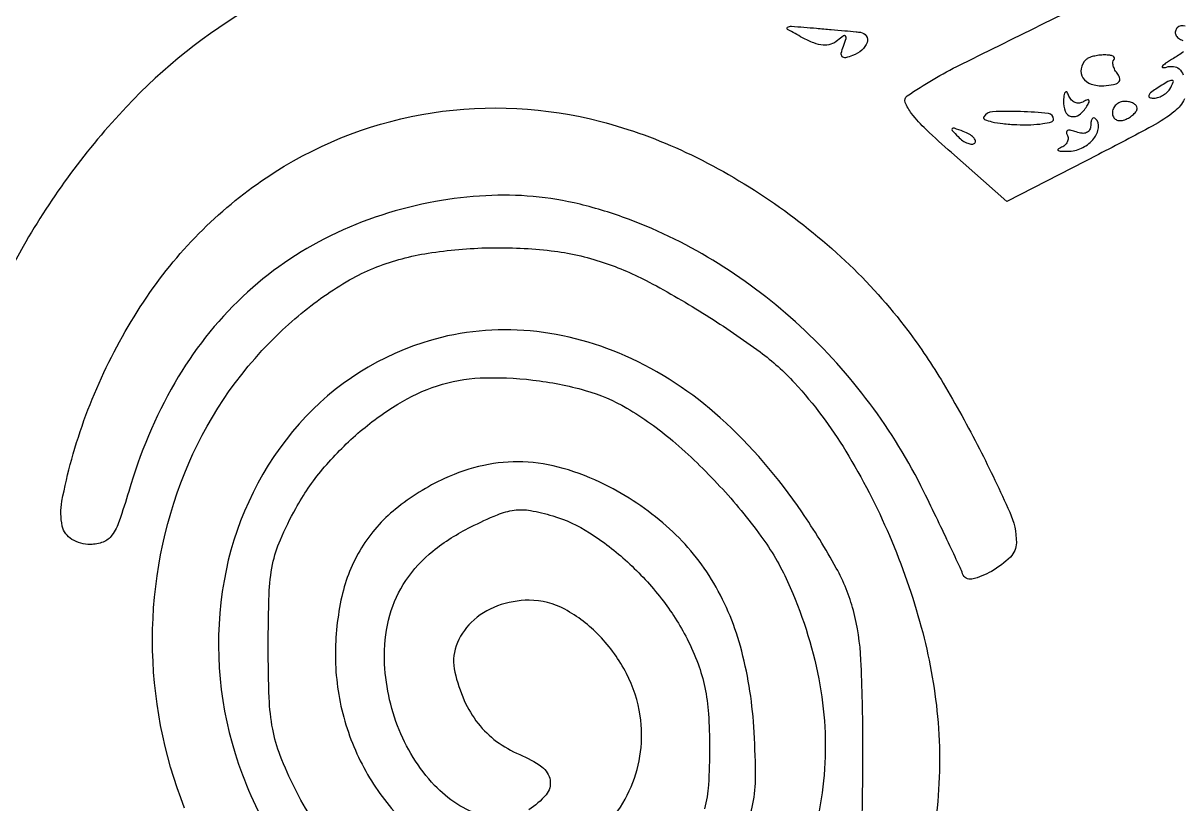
# Model space of a CAD drawing. Extents: x 123 to 893, y 112 to 937.
# Drawn here: x 626.2 to 750.7, y 232.1 to 316.1 of the extents above; entities that cross this region are included whole.
import ezdxf

# ---------------------------------------------------------------- set-up
doc = ezdxf.new("R2010")
doc.units = 0

msp = doc.modelspace()

# ---------------------------------------------------------------- linework, layer by layer
for points in [[(505, 723), (505.013655, 624.25, 0.000571), (505.06234, 586.230152, 0.000921), (505.200423, 553.846875, 0.000132), (505.38367, 525.076146, 0.063888), (505.630286, 523.25, 0.077982), (506.147819, 522.083228, 0.144438), (506.926697, 521.412716, 0.088454), (508.224277, 521.08494, 0.017747), (510.616631, 521, 0.016086), (512.298042, 521.054108, 0.026141), (513.716903, 521.220312, 0.024109), (514.785852, 521.456084, 0.332777), (515.015378, 521.75, 0.004505), (515.022414, 522.362296, 0.000001), (515.095159, 551.728108, 0.000021), (515.174312, 584.257832, 0.000013), (515.265378, 622.749944), (515.5, 722.999887)], [(751.07505, 307.931187, -0.119253), (750.045304, 306.609207, -0.044241), (747.627006, 305.013668, -0.005069), (741.846788, 301.970128), (731.978407, 296.901087), (726.010212, 302.15451, -0.010114), (723.296242, 304.642658, -0.037083), (721.734626, 306.372191, -0.072045), (721.058619, 307.562646, -0.347756), (721.271008, 308.257254, -0.036367), (726.957535, 311.604426, -0.000514), (762.54745, 329.161042, -0.000176), (799.81765, 347.482602, -0.114634)], [(650.914523, 317.921389, 0.072837), (637.275516, 307.099014, 0.059049), (626.161786, 292.067609, 0.058427), (618.768043, 274.675827, 0.067746)], [(751.157196, 315.75009, 0.323319), (750.304373, 315.584135, 0.133714), (750.110465, 315.218248, 0.160491), (750.147942, 314.83225, 0.12949), (750.425808, 314.483392, 0.075117), (750.901388, 314.229299, -0.123263)], [(750.991277, 313.00905, -0.019956), (749.901388, 312.297134, 0.011709), (749.057323, 311.765437, 0.077014), (748.689208, 311.429804, 0.624471), (748.748125, 311.304213, 0.077514), (749.14698, 311.360013, -0.100946), (749.912391, 311.43102, -0.158278), (750.510006, 311.162234, -0.118028), (750.951777, 310.515416, -0.04387)], [(643.537472, 231.645902, -0.094774), (640.07842, 249.743576, -0.095625), (643.547534, 267.704576, -0.104355), (653.414469, 282.459459, -0.020736), (656.073628, 284.848531, -0.022323), (658.858914, 286.947706, -0.023734), (661.620849, 288.655325, -0.034872), (664.206525, 289.86179, -0.052723), (669.725993, 291.338976, -0.034045), (676.323532, 291.921668, -0.034005), (682.953154, 291.603491, -0.051839), (688.571861, 290.349838, -0.041603), (693.495891, 288.231509, -0.018238), (699.643556, 284.663275, -0.018041), (705.440061, 280.710866, -0.0487), (709.142769, 277.384896, -0.048678), (714.666311, 270.033086, -0.035545), (719.350293, 260.947544, -0.035025), (722.773844, 251.110738, -0.0424), (724.524226, 241.5, -0.053659), (724.4005, 231.024546, -0.050713)], [(716.419755, 230.643661, 0.005107), (716.5, 238.5, 0.011934), (716.282785, 247.599081, 0.052355), (715.468114, 252.905054, 0.062586), (713.637465, 257.462298, 0.021814), (709.930708, 263.5, 0.060157), (701.150776, 273.624505, 0.07917), (690.927747, 280.2964, 0.087711), (680.008729, 283.029195, 0.095943), (669.173874, 281.711367, 0.143879), (655.140181, 272.148846, 0.129009), (647.776851, 256.104851, 0.119482), (648.972411, 237.49878, 0.112982), (658.53458, 221.066486, 0.039422)], [(659.574581, 227.302465, -0.057915), (655.373814, 233.768518, -0.022076), (653.822137, 237.278024, -0.046888), (653.006523, 240.131115, -0.036838), (652.631721, 243.490945, -0.009271), (652.527536, 249, -0.008588), (652.62235, 254.640641, -0.040681), (652.993841, 257.848348, -0.053995), (653.831915, 260.515051, -0.022928), (655.491307, 263.879264, -0.04833), (658.372208, 268.084268, -0.039926), (662.183202, 271.959356, -0.040727), (666.457423, 275.092271, -0.058149), (670.719058, 277.072296, -0.069603), (675.33024, 277.910398, -0.039529), (681.008256, 277.69335, -0.039358), (686.635971, 276.57656, -0.064252), (691.105667, 274.671487, -0.044608), (696.04046, 271.1456, -0.028534), (701.119293, 266.254228, -0.028716), (705.530567, 260.906455, -0.051558), (708.400655, 256, -0.058294), (711.747664, 245.544367, -0.069103), (712.321207, 235.195721, -0.069646), (710.05654, 225.148085, -0.060544)], [(703.966374, 229.706039, 0.051603), (704.731549, 232.44567, 0.046769), (704.957438, 235.421137, 0.011153), (704.758711, 240.386311, 0.05112), (703.321604, 249.045841, 0.07118), (700.203022, 256.246115, 0.074979), (695.34171, 262.011514, 0.064662), (688.759109, 266.432751, 0.04542), (684.258384, 268.186318, 0.060625), (679.932305, 268.882888, 0.063143), (675.705372, 268.511775, 0.055332), (671.5, 267.098334, 0.061452), (666.227395, 263.81069, 0.085126), (662.557934, 259.632463, 0.083266), (660.438102, 254.396162, 0.056189), (659.753086, 247.973652, 0.065297), (660.654379, 241.407578, 0.064284), (663.219577, 235.258416, 0.065897), (667.18758, 230.094806, 0.075495)], [(675.625124, 230.777322, -0.127742), (670.427768, 234.083314, -0.096965), (666.439821, 240.489273, -0.089923), (665.021962, 248.102117, -0.069722), (665.600916, 252.382365, -0.080075), (667.331703, 256.121933, -0.075545), (670.248409, 259.290176, -0.053924), (674.318227, 261.888279, -0.015828), (677.17504, 263.194218, -0.065777), (678.999613, 263.690847, -0.078288), (680.729505, 263.65301, -0.02825), (683.128949, 263.079512, -0.069772), (687.092709, 261.25966, -0.042969), (691.168793, 258.124723, -0.04145), (694.833988, 254.16224, -0.04868), (697.577683, 249.846699, -0.027939), (698.757536, 247.155391, -0.038307), (699.489802, 244.615748, -0.034171), (699.877266, 241.780719, -0.01688), (700, 238.146258, -0.014894), (699.88008, 234.121418, -0.052436), (699.456909, 231.569799, -0.058403)], [(686.732318, 227.792674, 0.13269), (691.566869, 233.940061, 0.138737), (692.54085, 241.57616, 0.082595), (691.069075, 246.113423, 0.071798), (688.154752, 250.179837, 0.076654), (684.432914, 253.024515, 0.125552), (680.609382, 254, 0.089116), (677.178421, 253.383598, 0.103294), (674.373731, 251.619788, 0.117271), (672.747285, 249.082739, 0.142123), (672.594618, 246.271105, 0.046551), (673.607152, 243.227369, 0.0633), (675.095235, 240.748312, 0.06682), (677.083783, 238.818876, 0.060346), (679.577781, 237.403054, -0.056773), (681.947836, 236.07982, -0.199255), (682.849955, 234.624187, -0.22192), (682.411356, 233.071534, -0.069784), (680.548963, 231.440125, -0.226894)]]:
    msp.add_lwpolyline(points, format="xyb")
for points in [[(716.25, 315.101453, -0.218415), (716.859124, 314.715708, -0.230791), (716.945348, 314.015667, -0.133262), (716.385785, 313.190778, -0.086056), (715.388659, 312.595648, -0.038178), (714.631768, 312.369708, -0.262724), (714.274572, 312.480227, -0.250492), (714.173886, 312.849754, -0.0354), (714.411552, 313.630103, 0.014588), (714.700282, 314.45357, 0.29081), (714.635249, 314.700069, 0.355917), (714.406097, 314.714517, 0.017956), (713.76995, 314.224039, -0.096265), (713.036948, 313.82285, -0.097364), (712.210067, 313.727561, -0.073271), (711.223279, 313.954102, -0.031625), (709.997058, 314.524171, -0.006454), (708.40128, 315.419534, -0.553344), (708.393048, 315.649603, -0.169496), (708.807453, 315.759819, -0.002243), (711.5, 315.543029, -0.000861), (713.08666, 315.405361, -0.001106), (714.545313, 315.273015, -0.000845), (715.767688, 315.157295, -0.009594)], [(740.5, 312.166667, 0.143984), (739.96162, 311.179751, 0.205648), (740.149779, 310.213101, 0.164961), (741.051363, 309.533485, 0.094937), (742.414325, 309.355787, 0.029373), (743.449436, 309.47891, 0.128029), (744.005307, 309.73505, 0.270306), (744.145036, 310.110436, 0.130921), (743.923001, 310.592009, -0.046494), (743.612674, 311.046142, -0.062731), (743.427713, 311.507567, -0.078549), (743.388043, 311.9063, -0.183981), (743.508676, 312.175343, 0.277968), (743.554398, 312.359662, 0.207511), (743.415049, 312.52234, 0.082406), (743.043174, 312.63284, 0.031108), (742.5, 312.666667, 0.030136), (741.889091, 312.629813, 0.031128), (741.29375, 312.519792, 0.032763), (740.793598, 312.359313, 0.102712)], [(748, 309, 0.027275), (747.445888, 308.597454, 0.147021), (747.239151, 308.292684, 0.37991), (747.327599, 308.095709, 0.102799), (747.690983, 308.015313, 0.074131), (748.192374, 308.083483, 0.053889), (748.713662, 308.298248, 0.054031), (749.175433, 308.618541, 0.075854), (749.5, 309, 0.034464), (749.886554, 309.734105, 0.541951), (749.758161, 309.931144, 0.136158), (749.281145, 309.798791, 0.008108)], [(738.078947, 307.75, 0.104361), (738.266925, 306.60619, 0.246727), (738.89934, 306.055815, 0.224565), (739.766298, 306.240097, 0.09175), (740.595492, 307.154508, 0.029814), (740.832684, 307.594983, 0.270968), (740.812819, 307.803738, 0.349636), (740.637119, 307.85312, 0.038736), (740.239919, 307.648278, -0.110583), (739.793168, 307.493604, -0.119157), (739.336095, 307.550649, -0.11358), (738.93934, 307.814893, -0.09373), (738.664358, 308.243769, 0.04958), (738.450943, 308.651402, 0.449603), (738.274935, 308.676989, 0.187944), (738.137062, 308.423747, 0.020483)], [(743.333333, 306.428674, 0.119919), (743.438224, 305.997623, 0.149753), (743.725, 305.704639, 0.132315), (744.157511, 305.600761, 0.084957), (744.666667, 305.70233, 0.044257), (745.176792, 305.951816, 0.051299), (745.608333, 306.277045, 0.058716), (745.904583, 306.625103, 0.148033), (746, 306.940322, 0.177811), (745.898204, 307.217522, 0.092286), (745.608333, 307.453303, 0.072367), (745.176801, 307.612945, 0.05251), (744.666667, 307.666667, 0.091714), (744.157662, 307.572509, 0.095919), (743.725, 307.303006, 0.099465), (743.435467, 306.90101, 0.10688)], [(688.296806, 305.51091, -0.046731), (697.457844, 302.185546, -0.039071), (706.441073, 297.045699, -0.038703), (714.604448, 290.509286, -0.043444), (721.324038, 283.022236, -0.02688), (725.115779, 277.369558, -0.016104), (729.028754, 270.289537, -0.012571), (732.291803, 263.492074, -0.105997), (733, 260.188966, -0.201229), (732.354975, 258.651155, -0.062919), (730.324262, 257.104784, -0.075244), (728.221192, 256.277111, -0.386075), (727.22001, 256.83997, 0.028533), (726.949363, 257.519949, 0.001232), (725.85882, 259.84658, 0.002098), (724.546784, 262.597924, 0.001494), (723.054501, 265.670247, 0.046842), (717.250843, 275.162644, 0.045766), (709.741057, 283.489583, 0.046311), (700.936846, 290.223326, 0.05063), (691.294249, 294.991097, 0.029905), (686.064834, 296.598617, 0.036841), (681.032372, 297.435512, 0.036862), (675.934039, 297.524495, 0.029999), (670.507305, 296.890948, 0.069584), (659.24202, 293.218365, 0.075937), (649.785487, 286.66974, 0.073431), (642.478254, 277.388202, 0.059428), (637.517237, 265.707289, -0.012014), (636.5081, 262.523431, -0.073695), (635.7179, 260.998493, -0.143477), (634.767998, 260.260395, -0.094168), (633.397657, 260, -0.135852), (631.408829, 260.550533, -0.206565), (630.377368, 261.985319, -0.100607), (630.336526, 264.644629, -0.021502), (631.386973, 269.168065, -0.083988), (639.807243, 287.111545, -0.099358), (653.286381, 300.087693, -0.104405), (670.155334, 306.442341, -0.102107)], [(729.501525, 306.002467, 0.461551), (729.589068, 305.730359, 0.04092), (730.368527, 305.47818, 0.031473), (731.55195, 305.277249, 0.016525), (733.041299, 305.169513, 0.01765), (734.558876, 305.163644, 0.029027), (735.837132, 305.278312, 0.029105), (736.784245, 305.475928, 0.33887), (737, 305.757717, 0.38364), (736.450337, 306.36866, 0.01822), (733.463442, 306.57528, 0.01938), (730.445326, 306.55679, 0.247989)], [(741, 305.059678, -0.127723), (740.881428, 304.603075, -0.164126), (740.562272, 304.313232, -0.128741), (740.064669, 304.235033, -0.066651), (739.448062, 304.381557, 0.036325), (738.886365, 304.551496, 0.131081), (738.515968, 304.536857, 0.314911), (738.380213, 304.362105, 0.152126), (738.454293, 304.073956, -0.132404), (738.568358, 303.69213, -0.12398), (738.479481, 303.294091, -0.106528), (738.194044, 302.940132, -0.078285), (737.756231, 302.68733, 0.104837), (737.493081, 302.516307, 0.542108), (737.522294, 302.37786, 0.089303), (737.932062, 302.29855, 0.015499), (738.723918, 302.312759, 0.109713), (740.161318, 302.706689, 0.102776), (741.336233, 303.678119, 0.132813), (741.843457, 304.841934, 0.237396), (741.523539, 305.809795, 0.1943), (741.326424, 305.893501, 0.249814), (741.153789, 305.805408, 0.113264), (741.035989, 305.513678, 0.039573)], [(726.733333, 303.875912, 0.043285), (727.246577, 303.441312, 0.063152), (727.768815, 303.162781, 0.082976), (728.220211, 303.072099, 0.20742), (728.526461, 303.193128, 0.278911), (728.59249, 303.461316, 0.120343), (728.395085, 303.789051, 0.070189), (727.940734, 304.133723, 0.036269), (727.293128, 304.435707, 0.008399), (726.336218, 304.78179, 0.286372), (726.111181, 304.729672, 0.400052), (726.106486, 304.536448, 0.011214)]]:
    msp.add_lwpolyline(points, format="xyb", close=True)

doc.saveas('drawing.dxf')
